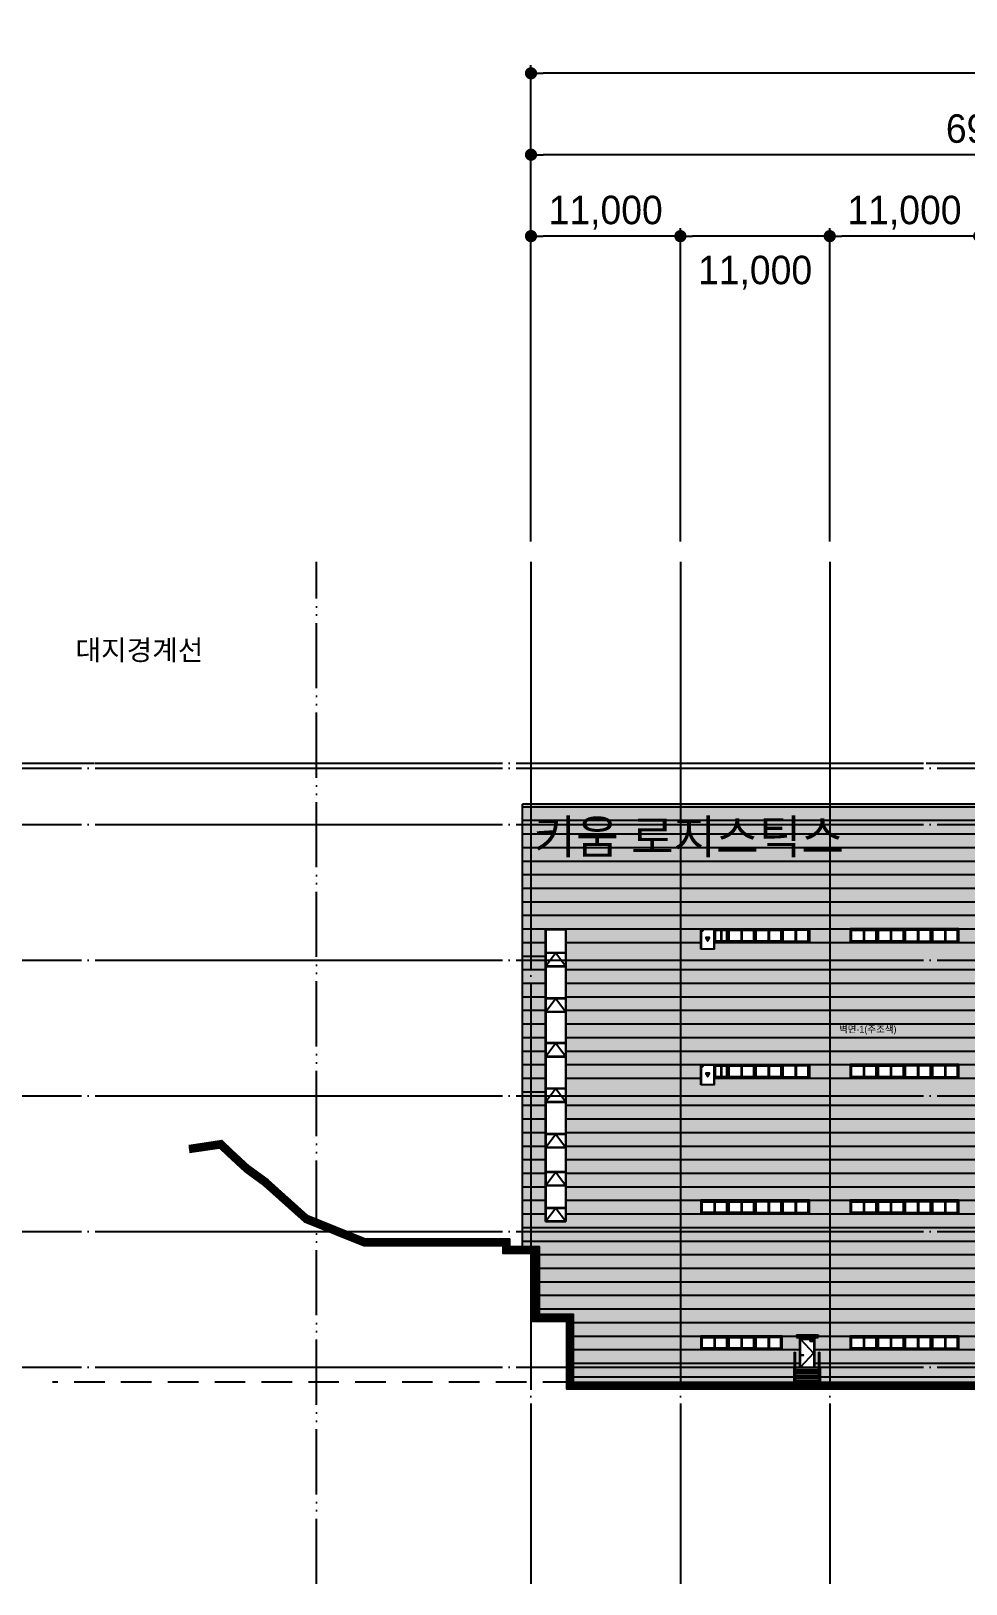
# Model space of a CAD drawing. Header units: millimetres. Extents: x 9068264 to 10076264, y 1307765 to 1705499.
# Drawn here: x 9187657 to 9256492, y 1510552 to 1624970 of the extents above; entities that cross this region are included whole.
import ezdxf
from ezdxf.enums import TextEntityAlignment as Align

# ---------------------------------------------------------------- set-up
doc = ezdxf.new("R2010")
doc.units = ezdxf.units.MM
doc.header["$LTSCALE"] = 1000
for name, pattern in [('03 단지-0902$0$HIDDEN', [0.375, 0.25, -0.125]), ('ACAD_ISO05W100', [33, 24, -3, 0, -3, 0, -3]), ('CEN', [6.2, 6, -0.1, 0, -0.1]), ('HID', [0.345, 0.225, -0.12]), ('x-평면도$0$CEN', [6.2, 6, -0.1, 0, -0.1])]:
    doc.linetypes.add(name, pattern=pattern)
doc.layers.get('DEFPOINTS').update_dxf_attribs({"color": 151})
for name, color, linetype in [('3 dim0', 7, 'Continuous'), ('A-CON', 2, 'Continuous'), ('A-FIN-5', 8, 'Continuous'), ('A-TXT-2.7', 3, 'Continuous'), ('CEN', 1, 'CEN'), ('CON', 2, 'Continuous'), ('DOOR', 4, 'Continuous'), ('ELE-11', 7, 'Continuous'), ('SYM', 7, 'Continuous'), ('SYM-2', 7, 'Continuous'), ('WID', 4, 'Continuous'), ('WIN', 4, 'Continuous'), ('x-평면도$0$A-중심선', 10, 'x-평면도$0$CEN'), ('x-평면도$0$현황선', 6, 'Continuous'), ('도로체인', 6, 'Continuous')]:
    doc.layers.add(name, color=color, linetype=linetype)
doc.layers.add('h 251', color=251, linetype='Continuous', lineweight=9)
doc.layers.add('벽면1 (주조색)', color=7, linetype='Continuous', true_color=0xd3d1d2)
doc.layers.add('벽면2 (보조색)', color=7, linetype='Continuous', true_color=0x888787)
doc.styles.add('AUDIT_D_190715091641-0', font='')
doc.styles.add('돋움', font='')
doc.styles.get('AUDIT_D_190715091641-0').set_extended_font_data('Dotum')
doc.styles.get('돋움').set_extended_font_data('Dotum')
doc.dimstyles.new('scale600', dxfattribs={"dimscale": 600, "dimtxt": 2, "dimasz": 1, "dimexe": 1, "dimexo": 2.5, "dimgap": 0.8, "dimtad": 1, "dimdec": 0, "dimzin": 0, "dimdsep": 46, "dimlunit": 6, "dimtxsty": 'AUDIT_D_190715091641-0', "dimblk": 'DOT', "dimcen": 0, "dimdle": 1, "dimclrd": 256, "dimclre": 256, "dimclrt": 3, "dimadec": 0, "dimazin": 0, "dimtfac": 1, "dimtdec": 0, "dimtix": 1, "dimtmove": 2, "dimatfit": 3, "dimldrblk": 'DOT', "dimfxl": 0, "dimtolj": 1, "dimtzin": 0, "dimarcsym": 0})

# ---------------------------------------------------------------- blocks, each defined once
blk = doc.blocks.new('_Dot')
at = {"color": 0, "linetype": 'ByBlock', "lineweight": -2}
blk.add_line((-0.5, 0), (-1, 0), dxfattribs=at)
at = {"color": 0, "linetype": 'ByBlock', "const_width": 0.5}
blk.add_lwpolyline([(-0.25, 0, 1), (0.25, 0, 1)], format="xyb", close=True, dxfattribs=at)
blk = doc.blocks.new('*D85')
at = {"layer": '3 dim0', "lineweight": -2, "transparency": 16777216}
for p, q in [((9224467, 1587358), (9224467, 1616458)), ((9293067, 1615858), (9225367, 1615858)), ((9293967, 1587358), (9293967, 1616458))]:
    blk.add_line(p, q, dxfattribs=at)
at = {"layer": 'DEFPOINTS', "color": 0, "transparency": 16777216}
for p in [(9224467, 1615858), (9224467, 1585858), (9293967, 1585858)]:
    blk.add_point(p, dxfattribs=at)
at = {"layer": '3 dim0', "lineweight": -2, "transparency": 16777216, "xscale": 900, "yscale": 900, "zscale": 900, "rotation": 180}
blk.add_blockref('_Dot', (9224467, 1615858), dxfattribs=at)
at = {"layer": '3 dim0', "lineweight": -2, "transparency": 16777216, "xscale": 900, "yscale": 900, "zscale": 900}
blk.add_blockref('_Dot', (9293967, 1615858), dxfattribs=at)
at = {"layer": '3 dim0', "color": 3, "transparency": 16777216, "insert": (9259217, 1617592), "char_height": 2100, "attachment_point": 5, "style": 'AUDIT_D_190715091641-0'}
blk.add_mtext('\\A1;69,500', dxfattribs=at)
blk = doc.blocks.new('*D86')
at = {"layer": '3 dim0', "lineweight": -2, "transparency": 16777216}
for p, q in [((9224467, 1587358), (9224467, 1622458)), ((9380467, 1587358), (9380467, 1622458)), ((9379567, 1621858), (9225367, 1621858))]:
    blk.add_line(p, q, dxfattribs=at)
at = {"layer": 'DEFPOINTS', "color": 0, "transparency": 16777216}
for p in [(9224467, 1621858), (9224467, 1585858), (9380467, 1585858)]:
    blk.add_point(p, dxfattribs=at)
at = {"layer": '3 dim0', "lineweight": -2, "transparency": 16777216, "xscale": 900, "yscale": 900, "zscale": 900, "rotation": 180}
blk.add_blockref('_Dot', (9224467, 1621858), dxfattribs=at)
at = {"layer": '3 dim0', "lineweight": -2, "transparency": 16777216, "xscale": 900, "yscale": 900, "zscale": 900}
blk.add_blockref('_Dot', (9380467, 1621858), dxfattribs=at)
at = {"layer": '3 dim0', "color": 3, "transparency": 16777216, "insert": (9302467, 1623592), "char_height": 2100, "attachment_point": 5, "style": 'AUDIT_D_190715091641-0'}
blk.add_mtext('\\A1;156,000', dxfattribs=at)
blk = doc.blocks.new('*D87')
at = {"layer": '3 dim0', "lineweight": -2, "transparency": 16777216}
for p, q in [((9224467, 1587358), (9224467, 1610458)), ((9234567, 1609858), (9225367, 1609858)), ((9235467, 1587358), (9235467, 1610458))]:
    blk.add_line(p, q, dxfattribs=at)
at = {"layer": 'DEFPOINTS', "color": 0, "transparency": 16777216}
for p in [(9224467, 1609858), (9224467, 1585858), (9235467, 1585858)]:
    blk.add_point(p, dxfattribs=at)
at = {"layer": '3 dim0', "lineweight": -2, "transparency": 16777216, "xscale": 900, "yscale": 900, "zscale": 900, "rotation": 180}
blk.add_blockref('_Dot', (9224467, 1609858), dxfattribs=at)
at = {"layer": '3 dim0', "lineweight": -2, "transparency": 16777216, "xscale": 900, "yscale": 900, "zscale": 900}
blk.add_blockref('_Dot', (9235467, 1609858), dxfattribs=at)
at = {"layer": '3 dim0', "color": 3, "transparency": 16777216, "insert": (9229967, 1611592), "char_height": 2100, "attachment_point": 5, "style": 'AUDIT_D_190715091641-0'}
blk.add_mtext('\\A1;11,000', dxfattribs=at)
blk = doc.blocks.new('*D89')
at = {"layer": '3 dim0', "lineweight": -2, "transparency": 16777216}
for p, q in [((9235467, 1587358), (9235467, 1610458)), ((9245567, 1609858), (9236367, 1609858)), ((9246467, 1587358), (9246467, 1610458))]:
    blk.add_line(p, q, dxfattribs=at)
at = {"layer": 'DEFPOINTS', "color": 0, "transparency": 16777216}
for p in [(9235467, 1609858), (9235467, 1585858), (9246467, 1585858)]:
    blk.add_point(p, dxfattribs=at)
at = {"layer": '3 dim0', "lineweight": -2, "transparency": 16777216, "xscale": 900, "yscale": 900, "zscale": 900, "rotation": 180}
blk.add_blockref('_Dot', (9235467, 1609858), dxfattribs=at)
at = {"layer": '3 dim0', "lineweight": -2, "transparency": 16777216, "xscale": 900, "yscale": 900, "zscale": 900}
blk.add_blockref('_Dot', (9246467, 1609858), dxfattribs=at)
at = {"layer": '3 dim0', "color": 3, "transparency": 16777216, "insert": (9240967, 1607170), "char_height": 2100, "attachment_point": 5, "style": 'AUDIT_D_190715091641-0'}
blk.add_mtext('\\A1;11,000', dxfattribs=at)
blk = doc.blocks.new('*D90')
at = {"layer": '3 dim0', "lineweight": -2, "transparency": 16777216}
for p, q in [((9246467, 1587358), (9246467, 1610458)), ((9256567, 1609858), (9247367, 1609858)), ((9257467, 1587358), (9257467, 1610458))]:
    blk.add_line(p, q, dxfattribs=at)
at = {"layer": 'DEFPOINTS', "color": 0, "transparency": 16777216}
for p in [(9246467, 1609858), (9246467, 1585858), (9257467, 1585858)]:
    blk.add_point(p, dxfattribs=at)
at = {"layer": '3 dim0', "lineweight": -2, "transparency": 16777216, "xscale": 900, "yscale": 900, "zscale": 900, "rotation": 180}
blk.add_blockref('_Dot', (9246467, 1609858), dxfattribs=at)
at = {"layer": '3 dim0', "lineweight": -2, "transparency": 16777216, "xscale": 900, "yscale": 900, "zscale": 900}
blk.add_blockref('_Dot', (9257467, 1609858), dxfattribs=at)
at = {"layer": '3 dim0', "color": 3, "transparency": 16777216, "insert": (9251967, 1611592), "char_height": 2100, "attachment_point": 5, "style": 'AUDIT_D_190715091641-0'}
blk.add_mtext('\\A1;11,000', dxfattribs=at)
blk = doc.blocks.new('AW-1')
at = {"ltscale": 0.1}
blk.add_wipeout([(0, 1000), (0, 0), (8000, 0), (8000, 1000)], dxfattribs=at).dxf.layer = 'DOOR'
at = {"layer": 'DOOR', "ltscale": 0.1}
for p, q in [((0, 1000), (0, 0)), ((8000, 1000), (0, 1000)), ((40, 960), (7960, 960)), ((40, 40), (40, 960)), ((7960, 40), (40, 40)), ((7960, 960), (7960, 40)), ((8000, 0), (8000, 1000)), ((0, 0), (8000, 0))]:
    blk.add_line(p, q, dxfattribs=at)
at = {"layer": 'DOOR', "color": 9, "ltscale": 0.1}
for p, q in [((100, 900), (980, 900)), ((100, 100), (100, 900)), ((980, 100), (100, 100)), ((980, 960), (980, 40)), ((1040, 900), (1920, 900)), ((1040, 900), (1040, 100)), ((1920, 100), (1040, 100)), ((1920, 100), (1920, 900)), ((1980, 40), (1980, 960)), ((2020, 40), (2020, 960)), ((2080, 900), (2970, 900)), ((2080, 100), (2080, 900)), ((2970, 100), (2080, 100)), ((2970, 960), (2970, 40)), ((3030, 900), (3920, 900)), ((3030, 900), (3030, 100)), ((3920, 100), (3030, 100)), ((3920, 100), (3920, 900)), ((3980, 40), (3980, 960)), ((4020, 40), (4020, 960)), ((4080, 100), (4080, 900)), ((4970, 900), (4080, 900)), ((4080, 100), (4970, 100)), ((4970, 900), (4970, 100)), ((5030, 960), (5030, 40)), ((5920, 900), (5030, 900)), ((5030, 100), (5920, 100)), ((5920, 100), (5920, 900)), ((5980, 40), (5980, 960)), ((6020, 40), (6020, 960)), ((6080, 100), (6080, 900)), ((6960, 900), (6080, 900)), ((6080, 100), (6960, 100)), ((6960, 900), (6960, 100)), ((7020, 960), (7020, 40)), ((7900, 900), (7020, 900)), ((7020, 100), (7900, 100)), ((7900, 100), (7900, 900))]:
    blk.add_line(p, q, dxfattribs=at)
blk = doc.blocks.new('FSD-1')
blk.add_wipeout([(1100, 0), (0, 0), (0, 2100), (1100, 2100)]).dxf.layer = 'DOOR'
at = {"layer": 'CEN'}
for p, q in [((40, 2060), (1010, 1050)), ((1010, 1050), (40, 0))]:
    blk.add_line(p, q, dxfattribs=at)
at = {"layer": 'DOOR', "color": 4}
for p, q in [((0, 2100), (1100, 2100)), ((0, 0), (0, 2100)), ((40, 2060), (1060, 2060)), ((40, 0), (40, 2060)), ((1050, 1880), (1060, 1880)), ((1050, 1780), (1050, 1880)), ((1050, 1780), (1060, 1780)), ((1060, 0), (1060, 2060)), ((1100, 0), (1100, 2100)), ((0, 0), (1100, 0)), ((60, 900), (140, 900)), ((100, 860), (100, 940)), ((126, 915), (276, 915)), ((126, 885), (276, 885)), ((1050, 300), (1060, 300)), ((1050, 200), (1050, 300)), ((1050, 200), (1060, 200))]:
    blk.add_line(p, q, dxfattribs=at)
at = {"layer": 'DOOR', "color": 4, "linetype": 'HID'}
blk.add_lwpolyline([(728, 2023), (728, 1924, 0.4142136), (729, 1923), (1028, 1923, 0.4142136), (1028, 1924), (1028, 2023, 0.4142136), (1028, 2023), (729, 2023, 0.4142136)], format="xyb", close=True, dxfattribs=at)
at = {"layer": 'DOOR', "color": 4}
blk.add_circle((100, 900), 30, dxfattribs=at)
for start, end in [(150, 210), (330, 30)]:
    blk.add_arc((250, 900), 30, start, end, dxfattribs=at)
blk = doc.blocks.new('RTRET')
at = {"ltscale": 0.1}
blk.add_wipeout([(131678, 216603), (130658, 216603), (130658, 217103), (123678, 217103), (123678, 218103), (131678, 218103)], dxfattribs=at).dxf.layer = 'WID'
for p, q in [((123678, 218103), (123678, 217103)), ((123678, 217103), (130658, 217103))]:
    blk.add_line(p, q)
at = {"layer": 'DOOR', "ltscale": 0.1}
for p, q in [((131678, 218103), (123678, 218103)), ((123678, 217103), (123678, 218103)), ((123718, 218063), (131638, 218063)), ((123718, 217143), (123718, 218063)), ((125658, 217143), (125658, 218063)), ((125698, 217143), (125698, 218063)), ((127658, 217143), (127658, 218063)), ((127698, 217143), (127698, 218063)), ((129658, 217143), (129658, 218063)), ((129698, 217143), (129698, 218063)), ((130658, 216603), (130658, 218063)), ((130698, 216643), (130698, 218063)), ((131638, 218063), (131638, 216643)), ((131678, 216603), (131678, 218103)), ((131678, 218103), (131678, 216603)), ((130658, 217103), (123678, 217103)), ((130658, 217143), (123718, 217143)), ((130658, 216603), (131678, 216603)), ((131638, 216643), (130698, 216643))]:
    blk.add_line(p, q, dxfattribs=at)
at = {"layer": 'DOOR', "color": 9, "ltscale": 0.1}
for p, q in [((123778, 218003), (124658, 218003)), ((123778, 217203), (123778, 218003)), ((124658, 218063), (124658, 217143)), ((124718, 218003), (125598, 218003)), ((124718, 218003), (124718, 217203)), ((125598, 217203), (125598, 218003)), ((125758, 217203), (125758, 218003)), ((126648, 218003), (125758, 218003)), ((126648, 218003), (126648, 217203)), ((126708, 218063), (126708, 217143)), ((127598, 218003), (126708, 218003)), ((127598, 217203), (127598, 218003)), ((127758, 217203), (127758, 218003)), ((128648, 218003), (127758, 218003)), ((128648, 218003), (128648, 217203)), ((128708, 218063), (128708, 217143)), ((129598, 218003), (128708, 218003)), ((129598, 217203), (129598, 218003)), ((129758, 217203), (129758, 218003)), ((130148, 218003), (129758, 218003)), ((130148, 218003), (130148, 217203)), ((130208, 218063), (130208, 217143)), ((130598, 218003), (130208, 218003)), ((130598, 217203), (130598, 218003)), ((124658, 217203), (123778, 217203)), ((125598, 217203), (124718, 217203)), ((125758, 217203), (126648, 217203)), ((126708, 217203), (127598, 217203)), ((127758, 217203), (128648, 217203)), ((128708, 217203), (129598, 217203)), ((129758, 217203), (130148, 217203)), ((130208, 217203), (130598, 217203))]:
    blk.add_line(p, q, dxfattribs=at)
at = {"layer": 'DOOR', "color": 10, "ltscale": 0.1, "elevation": 0}
for points in [[(131050, 217473), (131286, 217473, -0.575867), (131302, 217445), (131184, 217239, -0.5803225), (131152, 217239), (131034, 217445, -0.575867)], [(131050, 217461), (131286, 217461, -0.575867), (131291, 217451), (131173, 217245, -0.5803225), (131163, 217245), (131045, 217451, -0.575867)]]:
    blk.add_lwpolyline(points, format="xyb", close=True, dxfattribs=at)
at = {"layer": 'DOOR', "color": 10, "ltscale": 0.1}
blk.add_circle((131558, 217983), 43.8, dxfattribs=at)
at = {"layer": 'WID', "color": 1, "ltscale": 0.1}
for points in [[(131302, 217445), (131184, 217239, -0.5803225), (131152, 217239), (131034, 217445, -0.575867), (131050, 217473), (131286, 217473, -0.575867)], [(131602, 217983, 1), (131514, 217983, 1)]]:
    blk.add_lwpolyline(points, format="xyb", close=True, dxfattribs=at)
blk.add_lwpolyline([(131296, 217461), (131168, 217236), (131039, 217461)], close=True, dxfattribs=at)

msp = doc.modelspace()

# ---------------------------------------------------------------- hatches: boundary and pattern name
at = {"layer": '벽면1 (주조색)'}
h = msp.add_hatch(color=256, dxfattribs=at)
h.dxf.hatch_style = 1
h.paths.add_polyline_path([(9227041.9, 1558817.6), (9227041.9, 1537267.6), (9225541.9, 1537267.6), (9225541.9, 1558817.6)], flags=16)
h.paths.add_polyline_path([(9223841.9, 1568017.6), (9280966.9, 1568017.6), (9280966.9, 1536817.6), (9223841.9, 1536817.6)])
at = {"layer": '벽면2 (보조색)'}
msp.add_hatch(color=256, dxfattribs=at).paths.add_polyline_path([(9280966.9, 1536817.6), (9223841.9, 1536817.6), (9223841.9, 1535417.6), (9225076.9, 1535417.6), (9225076.9, 1530417.6), (9227576.9, 1530417.6), (9227576.9, 1525417.6), (9235466.9, 1525417.6), (9280966.9, 1525417.6)])

# ---------------------------------------------------------------- linework, layer by layer
at = {"layer": '3 dim0'}
msp.add_lwpolyline([(9208675.9, 1579218.6, 0, 768, 0), (9206371.9, 1579218.6, 0, 0, 0), (9201819.2, 1579218.6, 0, 0, 0)], format="xyseb", dxfattribs=at)
at = {"layer": 'A-CON', "linetype": 'ACAD_ISO05W100', "ltscale": 0.2}
msp.add_line((9208675.9, 1510552.2), (9208675.9, 1585858), dxfattribs=at)
at = {"layer": 'A-FIN-5', "color": 8}
for p, q in [((9223841.9, 1567817.6), (9294591.9, 1567817.6)), ((9235466.9, 1568017.6), (9235466.9, 1525417.6)), ((9246466.9, 1568017.6), (9246466.9, 1525417.6)), ((9223841.9, 1566817.6), (9294591.9, 1566817.6)), ((9223841.9, 1565817.6), (9294591.9, 1565817.6)), ((9223841.9, 1564817.6), (9294591.9, 1564817.6)), ((9223841.9, 1563817.6), (9294591.9, 1563817.6)), ((9223841.9, 1562817.6), (9294591.9, 1562817.6)), ((9223841.9, 1561817.6), (9294591.9, 1561817.6)), ((9223841.9, 1560817.6), (9294591.9, 1560817.6)), ((9223841.9, 1559817.6), (9294591.9, 1559817.6)), ((9223841.9, 1558817.6), (9294591.9, 1558817.6)), ((9223841.9, 1557817.6), (9225541.9, 1557817.6)), ((9227041.9, 1557817.6), (9294591.9, 1557817.6)), ((9223841.9, 1556817.6), (9225541.9, 1556817.6)), ((9223841.9, 1555817.6), (9225541.9, 1555817.6)), ((9227041.9, 1555817.6), (9294591.9, 1555817.6)), ((9223841.9, 1554817.6), (9225541.9, 1554817.6)), ((9223841.9, 1553817.6), (9225541.9, 1553817.6)), ((9227041.9, 1554817.6), (9294591.9, 1554817.6)), ((9227041.9, 1553817.6), (9294591.9, 1553817.6)), ((9223841.9, 1552817.6), (9225541.9, 1552817.6)), ((9227041.9, 1552817.6), (9294591.9, 1552817.6)), ((9223841.9, 1551817.6), (9225541.9, 1551817.6)), ((9227041.9, 1551817.6), (9294591.9, 1551817.6)), ((9223841.9, 1550817.6), (9225541.9, 1550817.6)), ((9227041.9, 1550817.6), (9294591.9, 1550817.6)), ((9223841.9, 1549817.6), (9225541.9, 1549817.6)), ((9227041.9, 1549817.6), (9294591.9, 1549817.6)), ((9223841.9, 1548817.6), (9225541.9, 1548817.6)), ((9227041.9, 1548817.6), (9294591.9, 1548817.6)), ((9223841.9, 1547817.6), (9225541.9, 1547817.6)), ((9227041.9, 1547817.6), (9294591.9, 1547817.6)), ((9223841.9, 1546817.6), (9225541.9, 1546817.6)), ((9223841.9, 1545817.6), (9225541.9, 1545817.6)), ((9227041.9, 1545817.6), (9294592.3, 1545817.6)), ((9223841.9, 1544817.6), (9225541.9, 1544817.6)), ((9227041.9, 1544817.6), (9294592.3, 1544817.6)), ((9223841.9, 1543817.6), (9225541.9, 1543817.6)), ((9227041.9, 1543817.6), (9294592.3, 1543817.6)), ((9223841.9, 1542817.6), (9225541.9, 1542817.6)), ((9227041.9, 1542817.6), (9294591.9, 1542817.6)), ((9223841.9, 1541817.6), (9225541.9, 1541817.6)), ((9227041.9, 1541817.6), (9294591.9, 1541817.6)), ((9223841.9, 1540817.6), (9225541.9, 1540817.6)), ((9227041.9, 1540817.6), (9294591.9, 1540817.6)), ((9223841.9, 1539817.6), (9225541.9, 1539817.6)), ((9227041.9, 1539817.6), (9294591.9, 1539817.6)), ((9223841.9, 1538817.6), (9225541.9, 1538817.6)), ((9223841.9, 1537817.6), (9225541.9, 1537817.6)), ((9227041.9, 1538817.6), (9294591.9, 1538817.6)), ((9227041.9, 1537817.6), (9294591.9, 1537817.6)), ((9223841.9, 1536817.6), (9294591.9, 1536817.6)), ((9223841.9, 1535817.6), (9294591.9, 1535817.6)), ((9225076.9, 1534817.6), (9294591.9, 1534817.6)), ((9225076.9, 1533817.6), (9294591.9, 1533817.6)), ((9225076.9, 1532817.6), (9294591.9, 1532817.6)), ((9225076.9, 1531817.6), (9294591.9, 1531817.6)), ((9225076.9, 1530817.6), (9294591.9, 1530817.6)), ((9227576.9, 1529817.6), (9294591.9, 1529817.6)), ((9227576.9, 1528817.6), (9294591.9, 1528817.6)), ((9227576.9, 1527817.6), (9294591.9, 1527817.6)), ((9227576.9, 1526817.6), (9294591.9, 1526817.6)), ((9227576.9, 1525817.6), (9294591.9, 1525817.6))]:
    msp.add_line(p, q, dxfattribs=at)
at = {"layer": 'CON'}
for p in [(9223841.9, 1535417.6), (9294591.9, 1568017.6)]:
    msp.add_line(p, (9223841.9, 1568017.6), dxfattribs=at)
for points in [[(9199260.9, 1542867.3), (9201696, 1543217.6), (9202417.7, 1542542.8), (9203728.3, 1541317.6), (9205087.5, 1540317.6), (9208021.3, 1537692.5), (9212255.8, 1535977.6), (9222894.3, 1535977.6), (9222894.3, 1535417.6), (9225076.9, 1535417.6), (9225076.9, 1530417.6), (9227576.9, 1530417.6), (9227576.9, 1525417.6), (9388239.8, 1525417.6), (9388249.6, 1535947.6), (9388672.3, 1535947.6), (9398173.3, 1529707.6), (9412482.1, 1524897.6), (9462894.1, 1524897.6)], [(9199268, 1542817.8), (9201679.4, 1543164.6), (9202383.6, 1542506.3), (9203696.3, 1541279), (9205055.9, 1540278.7), (9207994.5, 1537649.5), (9212246, 1535927.6), (9222844.3, 1535927.6), (9222844.3, 1535367.6), (9225026.9, 1535367.6), (9225026.9, 1530367.6), (9227526.9, 1530367.6), (9227526.9, 1525367.6), (9388289.7, 1525367.6), (9388299.5, 1535897.6), (9388657.3, 1535897.6), (9398151.2, 1529662.2), (9412473.9, 1524847.6), (9462894.1, 1524847.6)], [(9199275.1, 1542768.3), (9201662.8, 1543111.7), (9202349.4, 1542469.8), (9203664.3, 1541240.5), (9205024.4, 1540239.8), (9207967.7, 1537606.4), (9212236.3, 1535877.6), (9222794.3, 1535877.6), (9222794.3, 1535317.6), (9224976.9, 1535317.6), (9224976.9, 1530317.6), (9227476.9, 1530317.6), (9227476.9, 1525317.6), (9388339.7, 1525317.6), (9388349.5, 1535847.6), (9388642.4, 1535847.6), (9398129.2, 1529616.9), (9412465.8, 1524797.6), (9462894.1, 1524797.6)], [(9199282.3, 1542718.8), (9201646.2, 1543058.8), (9202315.3, 1542433.3), (9203632.3, 1541202), (9204992.8, 1540201), (9207940.8, 1537563.3), (9212226.6, 1535827.6), (9222744.3, 1535827.6), (9222744.3, 1535267.6), (9224926.9, 1535267.6), (9224926.9, 1530267.6), (9227426.9, 1530267.6), (9227426.9, 1525267.6), (9388389.7, 1525267.6), (9388399.4, 1535797.6), (9388627.4, 1535797.6), (9398107.1, 1529571.5), (9412457.6, 1524747.6), (9462894.1, 1524747.6)], [(9199289.4, 1542669.3), (9201629.5, 1543005.9), (9202281.1, 1542396.7), (9203600.3, 1541163.4), (9204961.3, 1540162.1), (9207914, 1537520.3), (9212216.8, 1535777.6), (9222694.3, 1535777.6), (9222694.3, 1535217.6), (9224876.9, 1535217.6), (9224876.9, 1530217.6), (9227376.9, 1530217.6), (9227376.9, 1525217.6), (9388439.6, 1525217.6), (9388449.4, 1535747.6), (9388612.5, 1535747.6), (9398085.1, 1529526.2), (9412449.4, 1524697.6), (9462894.1, 1524697.6)], [(9199296.5, 1542619.9), (9201612.9, 1542953), (9202247, 1542360.2), (9203568.3, 1541124.9), (9204929.7, 1540123.3), (9207887.1, 1537477.2), (9212207.1, 1535727.6), (9222644.3, 1535727.6), (9222644.3, 1535167.6), (9224826.9, 1535167.6), (9224826.9, 1530167.6), (9227326.9, 1530167.6), (9227326.9, 1525167.6), (9388489.6, 1525167.6), (9388499.4, 1535697.6), (9388597.5, 1535697.6), (9398063, 1529480.9), (9412441.2, 1524647.6), (9462894.1, 1524647.6)], [(9199303.6, 1542570.4), (9201596.3, 1542900.1), (9202212.8, 1542323.7), (9203536.3, 1541086.4), (9204898.2, 1540084.4), (9207860.3, 1537434.1), (9212197.3, 1535677.6), (9222594.3, 1535677.6), (9222594.3, 1535117.6), (9224776.9, 1535117.6), (9224776.9, 1530117.6), (9227276.9, 1530117.6), (9227276.9, 1525117.6), (9388539.5, 1525117.6), (9388549.3, 1535647.6), (9388582.6, 1535647.6), (9398041, 1529435.5), (9412433, 1524597.6), (9462894.1, 1524597.6)], [(9199310.7, 1542520.9), (9201579.7, 1542847.2), (9202178.7, 1542287.2), (9203504.3, 1541047.8), (9204866.6, 1540045.6), (9207833.4, 1537391), (9212187.6, 1535627.6), (9222544.3, 1535627.6), (9222544.3, 1535067.6), (9224726.9, 1535067.6), (9224726.9, 1530067.6), (9227226.9, 1530067.6), (9227226.9, 1525067.6), (9388589.5, 1525067.6), (9388599.2, 1535576.8), (9398018.9, 1529390.2), (9412424.9, 1524547.6), (9462894.1, 1524547.6)], [(9199317.9, 1542471.4), (9201563, 1542794.3), (9202144.6, 1542250.6), (9203472.3, 1541009.3), (9204835, 1540006.7), (9207806.6, 1537348), (9212177.9, 1535577.6), (9222494.3, 1535577.6), (9222494.3, 1535017.6), (9224676.9, 1535017.6), (9224676.9, 1530017.6), (9227176.9, 1530017.6), (9227176.9, 1525017.6), (9388639.4, 1525017.6), (9388649.2, 1535484.2), (9397996.9, 1529344.9), (9412416.7, 1524497.6), (9462894.1, 1524497.6)], [(9199325, 1542421.9), (9201546.4, 1542741.4), (9202110.4, 1542214.1), (9203440.3, 1540970.8), (9204803.5, 1539967.8), (9207779.7, 1537304.9), (9212168.1, 1535527.6), (9222444.3, 1535527.6), (9222444.3, 1534967.6), (9224626.9, 1534967.6), (9224626.9, 1529967.6), (9227126.9, 1529967.6), (9227126.9, 1524967.6), (9388689.4, 1524967.6), (9388699.1, 1535391.6), (9397974.8, 1529299.5), (9412408.5, 1524447.6), (9462894.1, 1524447.6)], [(9199332.1, 1542372.4), (9201529.8, 1542688.5), (9202076.3, 1542177.6), (9203408.3, 1540932.2), (9204771.9, 1539929), (9207752.9, 1537261.8), (9212158.4, 1535477.6), (9222394.3, 1535477.6), (9222394.3, 1534917.6), (9224576.9, 1534917.6), (9224576.9, 1529917.6), (9227076.9, 1529917.6), (9227076.9, 1524917.6), (9388739.3, 1524917.6), (9388749, 1535299), (9397952.8, 1529254.2), (9412400.3, 1524397.6), (9462894.1, 1524397.6)]]:
    msp.add_lwpolyline(points, dxfattribs=at)
at = {"layer": 'SYM', "color": 6}
for p, q in [((9243918.3, 1525417.6), (9243868.3, 1525417.6)), ((9245705.8, 1525417.6), (9245655.8, 1525417.6))]:
    msp.add_line(p, q, dxfattribs=at)
at = {"layer": 'SYM-2'}
for p, q in [((9243818.3, 1525889), (9245755.8, 1525889)), ((9243818.3, 1525731.8), (9245755.8, 1525731.8)), ((9243818.3, 1525574.7), (9245755.8, 1525574.7))]:
    msp.add_line(p, q, dxfattribs=at)
at = {"layer": 'WIN', "extrusion": (0, 0, -1)}
for p, q in [((9225541.9, 1558817.6, 94135), (9227041.9, 1558817.6, 94135)), ((9225581.9, 1557087.6, 94135), (9227001.9, 1557087.6, 94135)), ((9225581.9, 1556087.6, 94135), (9227001.9, 1556087.6, 94135)), ((9225581.9, 1553737.6, 94135), (9227001.9, 1553737.6, 94135)), ((9225581.9, 1552737.6, 94135), (9227001.9, 1552737.6, 94135)), ((9225581.9, 1550437.6, 94135), (9227001.9, 1550437.6, 94135)), ((9225581.9, 1549437.6, 94135), (9227001.9, 1549437.6, 94135)), ((9225581.9, 1547087.6, 94135), (9227001.9, 1547087.6, 94135)), ((9225581.9, 1546087.6, 94135), (9227001.9, 1546087.6, 94135)), ((9225581.9, 1543737.6, 94135), (9227001.9, 1543737.6, 94135)), ((9225581.9, 1542737.6, 94135), (9227001.9, 1542737.6, 94135)), ((9225581.9, 1540937.6, 94135), (9227001.9, 1540937.6, 94135)), ((9225581.9, 1539937.6, 94135), (9227001.9, 1539937.6, 94135)), ((9225581.9, 1538287.6, 94135), (9227001.9, 1538287.6, 94135)), ((9225581.9, 1537307.6, 94135), (9227001.9, 1537307.6, 94135))]:
    msp.add_line(p, q, dxfattribs=at)
at = {"layer": 'WIN'}
for p, q in [((9225541.9, 1537267.6, 94135), (9225541.9, 1558817.6, 94135)), ((9225581.9, 1537307.6, 94135), (9225581.9, 1558777.6, 94135)), ((9225581.9, 1558777.6, 94135), (9227001.9, 1558777.6, 94135)), ((9227001.9, 1558777.6, 94135), (9227001.9, 1537307.6, 94135)), ((9227041.9, 1558817.6, 94135), (9227041.9, 1537267.6, 94135)), ((9225581.9, 1557047.6, 94135), (9227001.9, 1557047.6, 94135)), ((9226291.9, 1557047.6, 94135), (9225581.9, 1556087.6, 94135)), ((9226291.9, 1557047.6, 94135), (9227001.9, 1556087.6, 94135)), ((9225581.9, 1556047.6, 94135), (9227001.9, 1556047.6, 94135)), ((9225581.9, 1553697.6, 94135), (9227001.9, 1553697.6, 94135)), ((9226291.9, 1553697.6, 94135), (9225581.9, 1552737.6, 94135)), ((9225581.9, 1552697.6, 94135), (9227001.9, 1552697.6, 94135)), ((9226291.9, 1553697.6, 94135), (9227001.9, 1552737.6, 94135)), ((9225581.9, 1550397.6, 94135), (9227001.9, 1550397.6, 94135)), ((9226291.9, 1550397.6, 94135), (9225581.9, 1549437.6, 94135)), ((9226291.9, 1550397.6, 94135), (9227001.9, 1549437.6, 94135)), ((9225581.9, 1549397.6, 94135), (9227001.9, 1549397.6, 94135)), ((9225581.9, 1547047.6, 94135), (9227001.9, 1547047.6, 94135)), ((9226291.9, 1547047.6, 94135), (9225581.9, 1546087.6, 94135)), ((9226291.9, 1547047.6, 94135), (9227001.9, 1546087.6, 94135)), ((9225581.9, 1546047.6, 94135), (9227001.9, 1546047.6, 94135)), ((9225581.9, 1543697.6, 94135), (9227001.9, 1543697.6, 94135)), ((9226291.9, 1543697.6, 94135), (9225581.9, 1542737.6, 94135)), ((9226291.9, 1543697.6, 94135), (9227001.9, 1542737.6, 94135)), ((9225581.9, 1542697.6, 94135), (9227001.9, 1542697.6, 94135)), ((9225581.9, 1540897.6, 94135), (9227001.9, 1540897.6, 94135)), ((9226291.9, 1540897.6, 94135), (9225581.9, 1539937.6, 94135)), ((9226291.9, 1540897.6, 94135), (9227001.9, 1539937.6, 94135)), ((9225581.9, 1539897.6, 94135), (9227001.9, 1539897.6, 94135)), ((9225581.9, 1538247.6, 94135), (9227001.9, 1538247.6, 94135)), ((9226291.9, 1538247.6, 94135), (9225581.9, 1537307.6, 94135)), ((9226291.9, 1538247.6, 94135), (9227001.9, 1537307.6, 94135)), ((9225541.9, 1537267.6, 94135), (9227041.9, 1537267.6, 94135))]:
    msp.add_line(p, q, dxfattribs=at)
at = {"layer": 'x-평면도$0$A-중심선', "ltscale": 5}
for p, q in [((9224466.9, 1585858), (9224466.9, 1510552.2)), ((9235466.9, 1585858), (9235466.9, 1510552.2)), ((9246466.9, 1585858), (9246466.9, 1510552.2)), ((9161366.7, 1571017.6), (9462194, 1571017.6)), ((9161366.7, 1570667.6), (9462194, 1570667.6)), ((9161366.7, 1566517.6), (9462194, 1566517.6)), ((9161366.7, 1556517.6), (9462194, 1556517.6)), ((9161366.7, 1546517.6), (9462194, 1546517.6)), ((9161366.7, 1536517.6), (9462194, 1536517.6))]:
    msp.add_line(p, q, dxfattribs=at)
at = {"layer": 'x-평면도$0$현황선', "linetype": 'HID', "ltscale": 10}
msp.add_line((9227576.9, 1525417.6), (9189241.7, 1525417.6), dxfattribs=at)
at = {"layer": '도로체인', "linetype": '03 단지-0902$0$HIDDEN', "ltscale": 10}
msp.add_line((9186072.1, 1571017.6), (9462236.5, 1571017.6), dxfattribs=at)

# ---------------------------------------------------------------- texts
at = {"layer": 'A-TXT-2.7', "style": '돋움'}
msp.add_text('대지경계선', height=1500, dxfattribs=at).set_placement((9190928.7, 1579359.5), align=Align.MIDDLE_LEFT)
at = {"layer": 'DEFPOINTS', "style": '돋움'}
msp.add_text('벽면-1(주조색)', height=500, rotation=360, dxfattribs=at).set_placement((9247143.4, 1551024.7), align=Align.BOTTOM_LEFT)
at = {"layer": 'h 251', "color": 2, "style": '돋움'}
msp.add_text('키움 로지스틱스', height=2500, dxfattribs=at).set_placement((9224644.9, 1565604.7), align=Align.MIDDLE_LEFT)

# ---------------------------------------------------------------- dimensions: what is measured, and where the dimension line sits
at = {"layer": '3 dim0'}
for base, p1, p2, picture, middle in [((9224466.9, 1621858), (9380466.9, 1585858), (9224466.9, 1585858), '*D86', (9302466.9, 1623591.7)), ((9224466.9, 1615858), (9293966.9, 1585858), (9224466.9, 1585858), '*D85', (9259216.9, 1617591.7)), ((9224466.9, 1609858), (9235466.9, 1585858), (9224466.9, 1585858), '*D87', (9229966.9, 1611591.7)), ((9246466.9, 1609858), (9257466.9, 1585858), (9246466.9, 1585858), '*D90', (9251966.9, 1611591.7))]:
    dim = msp.add_linear_dim(base=base, p1=p1, p2=p2, angle=180, dimstyle='scale600', override={"dimtxt": 3.5, "dimasz": 1.5}, dxfattribs=at)
    dim.commit()
    dim.dimension.update_dxf_attribs({"geometry": picture, "text_midpoint": middle})
dim = msp.add_linear_dim(base=(9235466.9, 1609858), p1=(9246466.9, 1585858), p2=(9235466.9, 1585858), angle=180, dimstyle='scale600', override={"dimtxt": 3.5, "dimasz": 1.5}, dxfattribs=at)
dim.commit()
dim.dimension.update_dxf_attribs({"geometry": '*D89', "text_midpoint": (9240966.9, 1607170.5), "dimtype": 160})

# ---------------------------------------------------------------- next in the draw order: block references
at = {"ltscale": 0.1}
for p in [(9247966.9, 1557817.6), (9247966.9, 1547817.6), (9236966.9, 1537817.6), (9247966.9, 1537817.6), (9247966.9, 1527817.6)]:
    msp.add_blockref('AW-1', p, dxfattribs=at)
at = {"layer": 'DOOR'}
msp.add_blockref('FSD-1', (9244266.9, 1526517.6), dxfattribs=at)
at = {"layer": 'WID', "color": 1, "xscale": -1}
for p in [(9368644.8, 1340714.3), (9368644.8, 1330714.3)]:
    msp.add_blockref('RTRET', p, dxfattribs=at)

# ---------------------------------------------------------------- next in the draw order: wipeouts: each hides what was drawn before it
at = {"ltscale": 0.1}
msp.add_wipeout([(9236966.9, 1528817.6), (9236966.9, 1527817.6), (9242966.9, 1527817.6), (9242966.9, 1528817.6)], dxfattribs=at).dxf.layer = 'DOOR'

# ---------------------------------------------------------------- next in the draw order: linework, layer by layer
at = {"layer": 'DOOR', "ltscale": 0.1}
for p, q in [((9236966.9, 1528817.6), (9236966.9, 1527817.6)), ((9242966.9, 1528817.6), (9236966.9, 1528817.6)), ((9237006.9, 1528777.6), (9242926.9, 1528777.6)), ((9237006.9, 1527857.6), (9237006.9, 1528777.6)), ((9242926.9, 1528777.6), (9242926.9, 1527857.6)), ((9242966.9, 1527817.6), (9242966.9, 1528817.6)), ((9236966.9, 1527817.6), (9242966.9, 1527817.6)), ((9242926.9, 1527857.6), (9237006.9, 1527857.6))]:
    msp.add_line(p, q, dxfattribs=at)
at = {"layer": 'DOOR', "color": 9, "ltscale": 0.1}
for p, q in [((9237066.9, 1528717.6), (9237946.9, 1528717.6)), ((9237066.9, 1527917.6), (9237066.9, 1528717.6)), ((9237946.9, 1528777.6), (9237946.9, 1527857.6)), ((9238006.9, 1528717.6), (9238886.9, 1528717.6)), ((9238006.9, 1528717.6), (9238006.9, 1527917.6)), ((9238886.9, 1527917.6), (9238886.9, 1528717.6)), ((9238946.9, 1527857.6), (9238946.9, 1528777.6)), ((9238986.9, 1527857.6), (9238986.9, 1528777.6)), ((9239046.9, 1528717.6), (9239936.9, 1528717.6)), ((9239046.9, 1527917.6), (9239046.9, 1528717.6)), ((9239936.9, 1528777.6), (9239936.9, 1527857.6)), ((9239996.9, 1528717.6), (9240886.9, 1528717.6)), ((9239996.9, 1528717.6), (9239996.9, 1527917.6)), ((9240886.9, 1527917.6), (9240886.9, 1528717.6)), ((9240946.9, 1527857.6), (9240946.9, 1528777.6)), ((9240986.9, 1527857.6), (9240986.9, 1528777.6)), ((9241046.9, 1527917.6), (9241046.9, 1528717.6)), ((9241936.9, 1528717.6), (9241046.9, 1528717.6)), ((9241936.9, 1528717.6), (9241936.9, 1527917.6)), ((9241996.9, 1528777.6), (9241996.9, 1527857.6)), ((9242866.9, 1528717.6), (9241996.9, 1528717.6)), ((9242866.9, 1527917.6), (9242866.9, 1528717.6)), ((9237946.9, 1527917.6), (9237066.9, 1527917.6)), ((9238886.9, 1527917.6), (9238006.9, 1527917.6)), ((9239936.9, 1527917.6), (9239046.9, 1527917.6)), ((9240886.9, 1527917.6), (9239996.9, 1527917.6)), ((9241046.9, 1527917.6), (9241936.9, 1527917.6)), ((9241996.9, 1527917.6), (9242866.9, 1527917.6))]:
    msp.add_line(p, q, dxfattribs=at)
at = {"layer": 'ELE-11'}
for p, q in [((9244016.9, 1528904), (9244016.9, 1528704)), ((9244016.9, 1528904), (9245616.9, 1528904)), ((9244016.9, 1528804), (9245616.9, 1528804)), ((9244016.9, 1528704), (9245616.9, 1528704)), ((9245616.9, 1528904), (9245616.9, 1528704))]:
    msp.add_line(p, q, dxfattribs=at)
at = {"layer": 'SYM', "color": 6}
for p, q in [((9243868.3, 1525417.6), (9243868.3, 1527617.6)), ((9243868.3, 1527617.6), (9243918.3, 1527617.6)), ((9243918.3, 1527617.6), (9243918.3, 1525417.6)), ((9245655.8, 1525417.6), (9245655.8, 1527617.6)), ((9245655.8, 1527617.6), (9245705.8, 1527617.6)), ((9245705.8, 1527617.6), (9245705.8, 1525417.6))]:
    msp.add_line(p, q, dxfattribs=at)
at = {"layer": 'SYM-2'}
for p, q in [((9243818.3, 1526517.6), (9243818.3, 1525417.6)), ((9243818.3, 1526360.4), (9245755.8, 1526360.4)), ((9245755.8, 1526517.6), (9245755.8, 1525417.6)), ((9243818.3, 1526203.3), (9245755.8, 1526203.3)), ((9243818.3, 1526046.1), (9245755.8, 1526046.1))]:
    msp.add_line(p, q, dxfattribs=at)
at = {"layer": 'x-평면도$0$A-중심선', "ltscale": 5}
msp.add_line((9161366.7, 1526517.6), (9462194, 1526517.6), dxfattribs=at)

doc.saveas('drawing.dxf')
